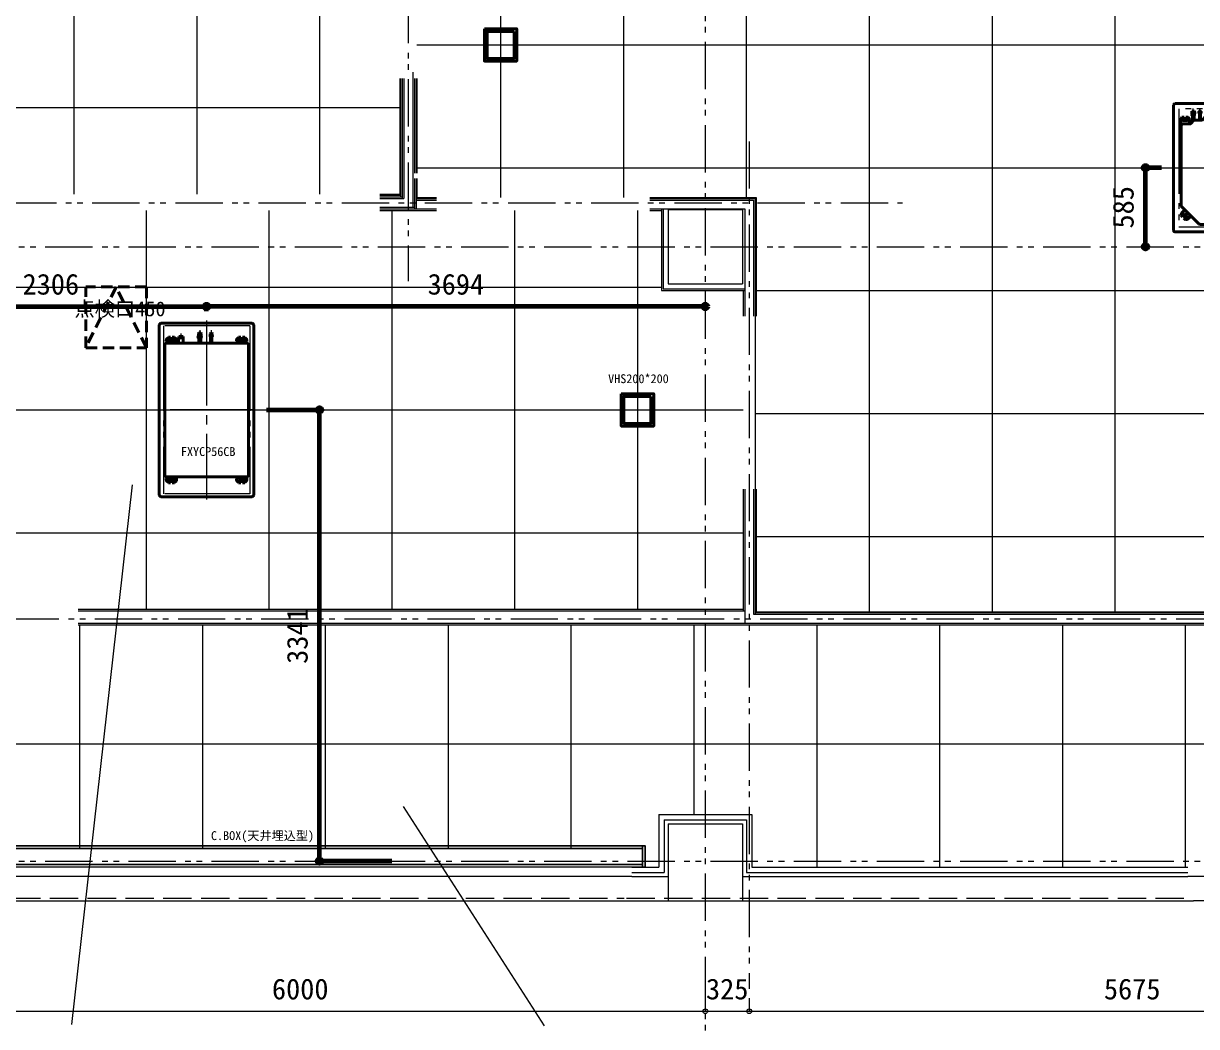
# Model space of a CAD drawing. Units: millimetres at full size. Extents: x -22551 to 92397, y -19340 to 14894.
# Drawn here: x 69571 to 78260, y -7506 to -77 of the extents above; entities that cross this region are included whole.
import ezdxf
from ezdxf.enums import TextEntityAlignment as Align

# ---------------------------------------------------------------- set-up
doc = ezdxf.new("R2010")
doc.units = ezdxf.units.MM
doc.header["$LTSCALE"] = 70
doc.header["$PDMODE"] = 32
doc.header["$PDSIZE"] = 35
for name, pattern in [('CHAIN1', [8, 5, -1, 1, -1]), ('CHAIN2', [12, 9, -1, 1, -1]), ('DASHED1', [1.8, 1.2, -0.6]), ('DASHED2', [3, 2, -1]), ('DASHED3', [4, 3, -1]), ('DOUBLE_CHAIN1', [8.8, 5, -1, 0.6, -0.6, 0.6, -1]), ('DOUBLE_CHAIN2', [12.8, 9, -1, 0.6, -0.6, 0.6, -1])]:
    doc.linetypes.add(name, pattern=pattern)
for name, color, linetype, lineweight in [('1-0_1-SP_配管(M00_A-00 １階平面図_190409_150.jww)', 7, 'Continuous', 15), ('2-0_通芯', 7, 'Continuous', 15), ('2-1_躯体', 7, 'Continuous', 15), ('2-2_間仕切り芯', 7, 'DOUBLE_CHAIN1', 15), ('2-3_間仕切り', 7, 'Continuous', 15), ('2-6_3-7', 7, 'Continuous', 15), ('4-2_5-3', 7, 'Continuous', 15), ('4-4_ジプトーン・ケイカル', 7, 'Continuous', 15), ('4-B_金物', 7, 'Continuous', 15), ('5-0_無題1', 1, 'Continuous', 60), ('9-0_無題1', 5, 'Continuous', 40), ('9-1_無題2', 5, 'DASHED1', 40)]:
    doc.layers.add(name, color=color, linetype=linetype, lineweight=lineweight)
doc.styles.add('ＭＳ ゴシック', font='')
doc.styles.get('ＭＳ ゴシック').set_extended_font_data('MS Gothic')

# ---------------------------------------------------------------- blocks, each defined once
blk = doc.blocks.new('グループ部品-79')
at = {"layer": '9-0_無題1'}
for p, q in [((70577.14, -2311.48), (70577.14, -3566.48)), ((71277.14, -2311.48), (71277.14, -3566.48)), ((70629.14, -2418.56), (70629.14, -2426.48)), ((70644.14, -2401.48), (70630.6, -2415.02)), ((70639.14, -2431.48), (70634.14, -2431.48)), ((70644.14, -2399.18), (70644.14, -2401.48)), ((70661.14, -2399.18), (70644.14, -2399.18)), ((70661.14, -2401.48), (70644.14, -2401.48)), ((70658.14, -2415.48), (70650.14, -2415.48)), ((70684.14, -2427.48), (70650.14, -2427.48)), ((70661.14, -2399.18), (70661.14, -2412.48)), ((70690.14, -2399.18), (70673.14, -2399.18)), ((70673.14, -2399.18), (70673.14, -2412.48)), ((70690.14, -2401.48), (70673.14, -2401.48)), ((70684.14, -2415.48), (70676.14, -2415.48)), ((70690.14, -2399.18), (70690.14, -2401.48)), ((70690.14, -2401.48), (70703.68, -2415.02)), ((70700.14, -2431.48), (70695.14, -2431.48)), ((70705.14, -2418.56), (70705.14, -2426.48)), ((70865.79, -2391.48), (70863.29, -2393.98)), ((70863.29, -2393.98), (70863.29, -2399.98)), ((70863.29, -2399.98), (70865.79, -2402.48)), ((70888.49, -2391.48), (70865.79, -2391.48)), ((70888.49, -2402.48), (70865.79, -2402.48)), ((70866.04, -2402.48), (70866.04, -2405.48)), ((70888.24, -2405.48), (70866.04, -2405.48)), ((70887.64, -2375.98), (70866.64, -2375.98)), ((70866.64, -2375.98), (70866.64, -2388.48)), ((70887.64, -2388.48), (70866.64, -2388.48)), ((70870.39, -2368.98), (70867.64, -2371.73)), ((70886.64, -2371.73), (70867.64, -2371.73)), ((70867.64, -2371.73), (70867.64, -2375.98)), ((70867.64, -2388.48), (70867.64, -2391.48)), ((70869.14, -2443.98), (70869.14, -2405.48)), ((70870.21, -2393.98), (70870.21, -2399.98)), ((70883.89, -2368.98), (70870.39, -2368.98)), ((70883.89, -2368.98), (70886.64, -2371.73)), ((70884.07, -2393.98), (70884.07, -2399.98)), ((70885.14, -2443.98), (70885.14, -2405.48)), ((70886.64, -2371.73), (70886.64, -2375.98)), ((70886.64, -2388.48), (70886.64, -2391.48)), ((70887.64, -2375.98), (70887.64, -2388.48)), ((70888.24, -2402.48), (70888.24, -2405.48)), ((70888.49, -2391.48), (70890.99, -2393.98)), ((70890.99, -2399.98), (70888.49, -2402.48)), ((70890.99, -2393.98), (70890.99, -2399.98)), ((70954.34, -2384.98), (70952.34, -2386.98)), ((70954.19, -2392.98), (70954.19, -2394.98)), ((70969.94, -2384.98), (70954.34, -2384.98)), ((70969.94, -2392.98), (70954.34, -2392.98)), ((70954.39, -2374.48), (70954.39, -2382.98)), ((70969.89, -2374.48), (70954.39, -2374.48)), ((70969.89, -2382.98), (70954.39, -2382.98)), ((70958.14, -2368.98), (70955.39, -2371.73)), ((70955.39, -2371.73), (70955.39, -2374.48)), ((70968.89, -2371.73), (70955.39, -2371.73)), ((70955.39, -2382.98), (70955.39, -2384.98)), ((70957.23, -2386.98), (70957.23, -2390.98)), ((70957.32, -2443.98), (70957.32, -2394.98)), ((70966.14, -2368.98), (70958.14, -2368.98)), ((70966.14, -2368.98), (70968.89, -2371.73)), ((70966.97, -2443.98), (70966.97, -2394.98)), ((70967.05, -2386.98), (70967.05, -2390.98)), ((70968.89, -2371.73), (70968.89, -2374.48)), ((70968.89, -2382.98), (70968.89, -2384.98)), ((70969.89, -2374.48), (70969.89, -2382.98)), ((70969.94, -2384.98), (70971.94, -2386.98)), ((70971.94, -2390.98), (70969.94, -2392.98)), ((70971.94, -2386.98), (70971.94, -2390.98)), ((71149.14, -2418.56), (71149.14, -2426.48)), ((71164.14, -2401.48), (71150.61, -2415.02)), ((71154.14, -2431.48), (71159.14, -2431.48)), ((71164.14, -2399.18), (71181.14, -2399.18)), ((71164.14, -2399.18), (71164.14, -2401.48)), ((71164.14, -2401.48), (71181.14, -2401.48)), ((71170.14, -2415.48), (71178.14, -2415.48)), ((71170.14, -2427.48), (71204.14, -2427.48)), ((71181.14, -2399.18), (71181.14, -2412.48)), ((71193.14, -2399.18), (71193.14, -2412.48)), ((71193.14, -2399.18), (71210.14, -2399.18)), ((71193.14, -2401.48), (71210.14, -2401.48)), ((71196.14, -2415.48), (71204.14, -2415.48)), ((71210.14, -2399.18), (71210.14, -2401.48)), ((71210.14, -2401.48), (71223.68, -2415.02)), ((71215.14, -2431.48), (71220.14, -2431.48)), ((71225.14, -2418.56), (71225.14, -2426.48)), ((70617.14, -2443.98), (70617.14, -3433.98)), ((70617.14, -2443.98), (71237.14, -2443.98)), ((70644.14, -2436.48), (70644.14, -2443.98)), ((70690.14, -2441.68), (70644.14, -2441.68)), ((70690.14, -2436.48), (70690.14, -2443.98)), ((71164.14, -2436.48), (71164.14, -2443.98)), ((71164.14, -2441.68), (71210.14, -2441.68)), ((71210.14, -2436.48), (71210.14, -2443.98)), ((71237.14, -2443.98), (71237.14, -3433.98)), ((70617.14, -3433.98), (71237.14, -3433.98)), ((70629.14, -3459.41), (70629.14, -3451.48)), ((70644.14, -3476.48), (70630.6, -3462.95)), ((70639.14, -3446.48), (70634.14, -3446.48)), ((70644.14, -3441.48), (70644.14, -3433.98)), ((70690.14, -3436.28), (70644.14, -3436.28)), ((70684.14, -3450.48), (70650.14, -3450.48)), ((70658.14, -3462.48), (70650.14, -3462.48)), ((70661.14, -3478.78), (70661.14, -3465.48)), ((70673.14, -3478.78), (70673.14, -3465.48)), ((70684.14, -3462.48), (70676.14, -3462.48)), ((70690.14, -3441.48), (70690.14, -3433.98)), ((70690.14, -3476.48), (70703.68, -3462.95)), ((70700.14, -3446.48), (70695.14, -3446.48)), ((70705.14, -3459.41), (70705.14, -3451.48)), ((71149.14, -3459.41), (71149.14, -3451.48)), ((71164.14, -3476.48), (71150.61, -3462.95)), ((71154.14, -3446.48), (71159.14, -3446.48)), ((71164.14, -3441.48), (71164.14, -3433.98)), ((71164.14, -3436.28), (71210.14, -3436.28)), ((71170.14, -3450.48), (71204.14, -3450.48)), ((71170.14, -3462.48), (71178.14, -3462.48)), ((71181.14, -3478.78), (71181.14, -3465.48)), ((71193.14, -3478.78), (71193.14, -3465.48)), ((71196.14, -3462.48), (71204.14, -3462.48)), ((71210.14, -3441.48), (71210.14, -3433.98)), ((71210.14, -3476.48), (71223.68, -3462.95)), ((71215.14, -3446.48), (71220.14, -3446.48)), ((71225.14, -3459.41), (71225.14, -3451.48)), ((70644.14, -3478.78), (70644.14, -3476.48)), ((70661.14, -3476.48), (70644.14, -3476.48)), ((70661.14, -3478.78), (70644.14, -3478.78)), ((70690.14, -3476.48), (70673.14, -3476.48)), ((70690.14, -3478.78), (70673.14, -3478.78)), ((70690.14, -3478.78), (70690.14, -3476.48)), ((71164.14, -3476.48), (71181.14, -3476.48)), ((71164.14, -3478.78), (71164.14, -3476.48)), ((71164.14, -3478.78), (71181.14, -3478.78)), ((71193.14, -3476.48), (71210.14, -3476.48)), ((71193.14, -3478.78), (71210.14, -3478.78)), ((71210.14, -3478.78), (71210.14, -3476.48)), ((71262.14, -3581.48), (70592.14, -3581.48))]:
    blk.add_line(p, q, dxfattribs=at)
at = {"layer": '9-0_無題1', "color": 7, "linetype": 'DOUBLE_CHAIN2', "lineweight": 15}
for p, q in [((71247.14, -2316.48), (70607.14, -2316.48)), ((70607.14, -2316.48), (70607.14, -3561.48)), ((71247.14, -2316.48), (71247.14, -3561.48)), ((71247.14, -3561.48), (70607.14, -3561.48))]:
    blk.add_line(p, q, dxfattribs=at)
at = {"layer": '9-0_無題1', "color": 7, "linetype": 'CHAIN2', "lineweight": 15}
for p, q in [((70927.14, -2276.48), (70927.14, -3601.48)), ((71287.14, -2938.98), (70567.14, -2938.98))]:
    blk.add_line(p, q, dxfattribs=at)
at = {"layer": '9-0_無題1', "color": 3, "lineweight": 20}
for p, q in [((70629.14, -2418.56), (70629.14, -2426.48)), ((70634.14, -2431.48), (70639.14, -2431.48)), ((70650.14, -2415.48), (70658.14, -2415.48)), ((70684.14, -2427.48), (70650.14, -2427.48)), ((70676.14, -2415.48), (70684.14, -2415.48)), ((70695.14, -2431.48), (70700.14, -2431.48)), ((70705.14, -2426.48), (70705.14, -2418.56)), ((71149.14, -2418.56), (71149.14, -2426.48)), ((71154.14, -2431.48), (71159.14, -2431.48)), ((71170.14, -2415.48), (71178.14, -2415.48)), ((71204.14, -2427.48), (71170.14, -2427.48)), ((71196.14, -2415.48), (71204.14, -2415.48)), ((71215.14, -2431.48), (71220.14, -2431.48)), ((71225.14, -2426.48), (71225.14, -2418.56)), ((70629.14, -3451.48), (70629.14, -3459.41)), ((70639.14, -3446.48), (70634.14, -3446.48)), ((70650.14, -3450.48), (70684.14, -3450.48)), ((70658.14, -3462.48), (70650.9, -3462.48)), ((70684.14, -3462.48), (70676.14, -3462.48)), ((70700.14, -3446.48), (70695.14, -3446.48)), ((70705.14, -3459.41), (70705.14, -3451.48)), ((71149.14, -3451.48), (71149.14, -3459.41)), ((71159.14, -3446.48), (71154.14, -3446.48)), ((71170.14, -3450.48), (71204.14, -3450.48)), ((71178.14, -3462.48), (71170.14, -3462.48)), ((71204.14, -3462.48), (71196.14, -3462.48)), ((71220.14, -3446.48), (71215.14, -3446.48)), ((71225.14, -3459.41), (71225.14, -3451.48))]:
    blk.add_line(p, q, dxfattribs=at)
at = {"layer": '9-0_無題1', "color": 4, "linetype": 'CHAIN1', "lineweight": 9}
for p, q in [((70737.14, -2373.98), (70737.14, -2413.98)), ((70877.14, -2348.98), (70877.14, -2388.98)), ((70962.14, -2348.98), (70962.14, -2388.98))]:
    blk.add_line(p, q, dxfattribs=at)
at = {"layer": '9-0_無題1', "linetype": 'DASHED2'}
blk.add_line((70753.14, -2393.98), (70753.64, -2443.98), dxfattribs=at)
at = {"layer": '9-0_無題1'}
for points in [[(71262.14, -2296.48), (70712.14, -2296.48), (70592.14, -2296.48)], [(70952.34, -2386.98), (70952.34, -2390.98), (70954.34, -2392.98)], [(70970.09, -2392.98), (70970.09, -2394.98), (70954.19, -2394.98)]]:
    blk.add_lwpolyline(points, dxfattribs=at)
at = {"layer": '9-0_無題1', "color": 3, "lineweight": 20}
for points in [[(70661.14, -2412.48), (70661.14, -2399.18), (70644.14, -2399.18), (70644.14, -2401.48), (70630.6, -2415.02)], [(70703.68, -2415.02), (70690.14, -2401.48), (70690.14, -2399.18), (70673.14, -2399.18), (70673.14, -2412.48)], [(71181.14, -2412.48), (71181.14, -2399.18), (71164.14, -2399.18), (71164.14, -2401.48), (71150.61, -2415.02)], [(71223.68, -2415.02), (71210.14, -2401.48), (71210.14, -2399.18), (71193.14, -2399.18), (71193.14, -2412.48)], [(70644.14, -2436.48), (70644.14, -2443.98), (70617.14, -2443.98), (70617.14, -3433.98), (70644.14, -3433.98), (70644.14, -3441.48)], [(71164.14, -2436.48), (71164.14, -2443.98), (70690.14, -2443.98), (70690.14, -2436.48)], [(71210.14, -3441.48), (71210.14, -3433.98), (71237.14, -3433.98), (71237.14, -2443.98), (71210.14, -2443.98), (71210.14, -2436.48)], [(70630.6, -3462.95), (70644.14, -3476.48), (70644.14, -3478.78), (70661.14, -3478.78), (70661.14, -3465.48)], [(70673.14, -3465.48), (70673.14, -3478.78), (70690.14, -3478.78), (70690.14, -3476.48), (70703.68, -3462.95)], [(70690.14, -3441.48), (70690.14, -3433.98), (71164.14, -3433.98), (71164.14, -3441.48)], [(71150.61, -3462.95), (71164.14, -3476.48), (71164.14, -3478.78), (71181.14, -3478.78), (71181.14, -3465.48)], [(71193.14, -3465.48), (71193.14, -3478.78), (71210.14, -3478.78), (71210.14, -3476.48), (71223.68, -3462.95)]]:
    blk.add_lwpolyline(points, dxfattribs=at)
at = {"layer": '9-0_無題1', "linetype": 'DASHED2'}
blk.add_lwpolyline([(70753.14, -2393.98), (70721.14, -2393.98), (70720.64, -2443.98)], dxfattribs=at)
at = {"layer": '9-0_無題1', "color": 7, "lineweight": 15}
for centre in [(70667.14, -2421.48), (71187.14, -2421.48), (70667.14, -3456.48), (71187.14, -3456.48)]:
    blk.add_circle(centre, 10, dxfattribs=at)
at = {"layer": '9-0_無題1'}
for centre, radius, start, end in [((70592.14, -2311.48), 15, 90, 180), ((71262.14, -2311.48), 15, 359.99998, 90), ((70634.14, -2418.56), 5, 135, 180), ((70634.14, -2426.48), 5, 180, 270), ((70639.14, -2436.48), 5, 359.99998, 90), ((70650.14, -2421.48), 6, 90, 180), ((70650.14, -2421.48), 6, 180, 270), ((70658.14, -2412.48), 3, 270, 359.99998), ((70676.14, -2412.48), 3, 180, 270), ((70684.14, -2421.48), 6, 359.99998, 90), ((70684.14, -2421.48), 6, 270, 359.99998), ((70695.14, -2436.48), 5, 90, 180), ((70700.14, -2426.48), 5, 270, 359.99998), ((70700.14, -2418.56), 5, 359.99998, 44.99998), ((70867.71, -2393.98), 2.5, 359.99998, 90), ((70867.71, -2399.98), 2.5, 270, 359.99998), ((70872.71, -2393.98), 2.5, 90, 180), ((70872.71, -2399.98), 2.5, 180, 270), ((70881.57, -2393.98), 2.5, 359.99998, 90), ((70881.57, -2399.98), 2.5, 270, 359.99998), ((70886.57, -2393.98), 2.5, 90, 180), ((70886.57, -2399.98), 2.5, 180, 270), ((70955.23, -2386.98), 2, 359.99998, 90), ((70955.23, -2390.98), 2, 270, 359.99998), ((70959.23, -2386.98), 2, 90, 180), ((70959.23, -2390.98), 2, 180, 270), ((70965.05, -2386.98), 2, 359.99998, 90), ((70965.05, -2390.98), 2, 270, 359.99998), ((70969.05, -2386.98), 2, 90, 180), ((70969.05, -2390.98), 2, 180, 270), ((71154.14, -2418.56), 5, 135, 180), ((71154.14, -2426.48), 5, 180, 270), ((71159.14, -2436.48), 5, 359.99998, 90), ((71170.14, -2421.48), 6, 90, 180), ((71170.14, -2421.48), 6, 180, 270), ((71178.14, -2412.48), 3, 270, 359.99998), ((71196.14, -2412.48), 3, 180, 270), ((71204.14, -2421.48), 6, 359.99998, 90), ((71204.14, -2421.48), 6, 270, 359.99998), ((71215.14, -2436.48), 5, 90, 180), ((71220.14, -2426.48), 5, 270, 359.99998), ((71220.14, -2418.56), 5, 359.99998, 44.99998), ((70634.14, -3451.48), 5, 90, 180), ((70634.14, -3459.41), 5, 180, 225), ((70639.14, -3441.48), 5, 270, 359.99998), ((70650.14, -3456.48), 6, 90, 180), ((70650.14, -3456.48), 6, 180, 270), ((70658.14, -3465.48), 3, 359.99998, 90), ((70676.14, -3465.48), 3, 90, 180), ((70684.14, -3456.48), 6, 359.99998, 90), ((70684.14, -3456.48), 6, 270, 359.99998), ((70695.14, -3441.48), 5, 180, 270), ((70700.14, -3451.48), 5, 359.99998, 90), ((70700.14, -3459.41), 5, 314.99998, 359.99998), ((71154.14, -3451.48), 5, 90, 180), ((71154.14, -3459.41), 5, 180, 225), ((71159.14, -3441.48), 5, 270, 359.99998), ((71170.14, -3456.48), 6, 90, 180), ((71170.14, -3456.48), 6, 180, 270), ((71178.14, -3465.48), 3, 359.99998, 90), ((71196.14, -3465.48), 3, 90, 180), ((71204.14, -3456.48), 6, 359.99998, 90), ((71204.14, -3456.48), 6, 270, 359.99998), ((71215.14, -3441.48), 5, 180, 270), ((71220.14, -3451.48), 5, 359.99998, 90), ((71220.14, -3459.41), 5, 314.99998, 359.99998), ((70592.14, -3566.48), 15, 180, 270), ((71262.14, -3566.48), 15, 270, 359.99998)]:
    blk.add_arc(centre, radius, start, end, dxfattribs=at)
at = {"layer": '9-0_無題1', "color": 3, "lineweight": 20}
for centre, radius, start, end in [((70634.14, -2418.56), 5, 135.02811, 179.99011), ((70634.14, -2426.48), 5, 179.99995, 270.00003), ((70639.14, -2436.48), 5, 359.99995, 90.00003), ((70650.14, -2421.48), 6, 90, 269.99998), ((70658.14, -2412.48), 3, 269.99995, 0.00003), ((70676.14, -2412.48), 3, 179.99995, 270.00003), ((70684.14, -2421.48), 6, 269.99998, 90), ((70695.14, -2436.48), 5, 89.99995, 180.00003), ((70700.14, -2426.48), 5, 269.99995, 0.00003), ((70700.14, -2418.56), 5, 359.99924, 45.01018), ((71154.14, -2418.56), 5, 134.98981, 180.00075), ((71154.14, -2426.48), 5, 179.99995, 270.00003), ((71159.14, -2436.48), 5, 359.99995, 90.00003), ((71170.14, -2421.48), 6, 90, 270), ((71178.14, -2412.48), 3, 269.99995, 0.00003), ((71196.14, -2412.48), 3, 179.99995, 270.00003), ((71204.14, -2421.48), 6, 270, 90), ((71215.14, -2436.48), 5, 89.99995, 180.00003), ((71220.14, -2426.48), 5, 269.99995, 0.00003), ((71220.14, -2418.56), 5, 0.00987, 44.97188), ((70634.14, -3451.48), 5, 89.99995, 180.00003), ((70634.14, -3459.41), 5, 180.00003, 224.99995), ((70639.14, -3441.48), 5, 269.99995, 0.00003), ((70650.16, -3456.51), 6.02, 90.21666, 277.05489), ((70658.14, -3465.48), 3, 359.99995, 90.00003), ((70676.14, -3465.48), 3, 89.99995, 180.00003), ((70684.14, -3456.48), 6, 269.99998, 90), ((70695.14, -3441.48), 5, 179.99995, 270.00003), ((70700.14, -3451.48), 5, 359.99995, 90.00003), ((70700.14, -3459.41), 5, 314.98981, 0.00075), ((71154.14, -3451.48), 5, 89.99995, 180.00003), ((71154.14, -3459.41), 5, 179.99924, 225.01018), ((71159.14, -3441.48), 5, 269.99995, 0.00003), ((71170.14, -3456.48), 6, 90, 270), ((71178.14, -3465.48), 3, 359.99995, 90.00003), ((71196.14, -3465.48), 3, 89.99995, 180.00003), ((71204.14, -3456.48), 6, 270, 90), ((71215.14, -3441.48), 5, 179.99995, 270.00003), ((71220.14, -3451.48), 5, 359.99995, 90.00003), ((71220.14, -3459.41), 5, 315.02811, 359.99011)]:
    blk.add_arc(centre, radius, start, end, dxfattribs=at)
blk = doc.blocks.new('グループ部品-80')
at = {"layer": '9-0_無題1'}
for p, q in [((78090.27, -680.23), (78090.27, -1610.23)), ((78100.27, -670.23), (78881.27, -670.23)), ((78929.27, -670.23), (79030.27, -670.23)), ((79040.27, -680.23), (79040.27, -1610.23)), ((78152.27, -770.63), (78168.77, -770.63)), ((78152.27, -770.63), (78152.27, -772.23)), ((78168.77, -770.63), (78168.77, -781.23)), ((78181.77, -770.63), (78198.27, -770.63)), ((78181.77, -770.63), (78181.77, -781.23)), ((78198.27, -770.63), (78198.27, -772.23)), ((78224.16, -730), (78224.16, -745.87)), ((78224.95, -745.87), (78224.16, -745.87)), ((78224.95, -745.87), (78246.38, -745.87)), ((78225.74, -725.23), (78244.8, -725.23)), ((78227.33, -749.84), (78225.74, -750.63)), ((78225.74, -750.63), (78225.74, -757.78)), ((78227.33, -758.57), (78225.74, -757.78)), ((78226.54, -747.46), (78226.54, -745.87)), ((78226.54, -747.46), (78244, -747.46)), ((78227.33, -749.84), (78227.33, -747.46)), ((78227.33, -749.84), (78243.21, -749.84)), ((78227.33, -758.57), (78227.33, -760.95)), ((78227.33, -758.57), (78243.21, -758.57)), ((78227.33, -760.95), (78243.21, -760.95)), ((78228.92, -760.95), (78228.92, -806.59)), ((78235.27, -745.87), (78235.27, -731.58)), ((78235.27, -758.57), (78235.27, -749.84)), ((78241.62, -760.95), (78241.62, -793.85)), ((78243.21, -749.84), (78243.21, -747.46)), ((78243.21, -749.84), (78244.8, -750.63)), ((78243.21, -758.57), (78244.8, -757.78)), ((78243.21, -758.57), (78243.21, -760.95)), ((78244, -747.46), (78244, -745.87)), ((78244.8, -757.78), (78244.8, -750.63)), ((78246.38, -730), (78246.38, -745.87)), ((78277.09, -737.32), (78277.09, -729.5)), ((78277.8, -738.03), (78277.09, -737.32)), ((78292.74, -738.03), (78277.8, -738.03)), ((78279.23, -738.75), (78279.23, -738.03)), ((78279.23, -738.75), (78291.31, -738.75)), ((78280.29, -739.46), (78279.58, -740.17)), ((78279.58, -745.15), (78279.58, -740.17)), ((78280.28, -745.84), (78279.58, -745.15)), ((78290.75, -725.23), (78279.79, -725.23)), ((78280.28, -745.84), (78290.27, -745.84)), ((78280.29, -739.46), (78290.25, -739.46)), ((78280.65, -739.46), (78280.65, -738.75)), ((78282.07, -745.84), (78282.07, -792.49)), ((78285.27, -736.52), (78285.27, -730.12)), ((78285.27, -740.35), (78285.27, -744.96)), ((78288.47, -745.84), (78288.47, -792.49)), ((78289.89, -739.46), (78289.89, -738.75)), ((78290.25, -739.46), (78290.96, -740.17)), ((78290.27, -745.84), (78290.96, -745.15)), ((78290.96, -745.15), (78290.96, -740.17)), ((78291.31, -738.75), (78291.31, -738.03)), ((78292.74, -738.03), (78293.45, -737.32)), ((78293.45, -729.5), (78293.45, -737.32)), ((78360.33, -729.37), (78304.05, -789.81)), ((78844.47, -725.23), (78369.85, -725.23)), ((78853.66, -729.04), (78981.46, -856.84)), ((78884.76, -760.15), (78886.89, -758.02)), ((78915.85, -786.99), (78886.89, -758.02)), ((78902.22, -773.36), (78906.46, -769.12)), ((78914.21, -789.59), (78920.27, -779.98)), ((78930.67, -769.58), (78920.27, -779.98)), ((78950.67, -777.15), (78952.8, -779.27)), ((78952.87, -760.11), (78951.73, -761.24)), ((78973.73, -780.97), (78966.23, -788.47)), ((78973.73, -780.97), (78985.39, -792.64)), ((78143.27, -793.02), (78143.27, -807.73)), ((78146.27, -817.13), (78143.27, -807.73)), ((78145.27, -1424.17), (78145.27, -833.99)), ((78146.27, -817.13), (78146.27, -828.99)), ((78211.83, -820.99), (78158.27, -820.99)), ((78162.77, -784.23), (78165.77, -784.23)), ((78162.77, -796.23), (78187.77, -796.23)), ((78184.77, -784.23), (78187.77, -784.23)), ((78204.26, -820.99), (78207.27, -807.73)), ((78207.27, -793.02), (78207.27, -807.73)), ((78238.62, -796.16), (78218.05, -818.28)), ((78297.86, -792.49), (78247.04, -792.49)), ((78942.19, -785.64), (78959.87, -803.32)), ((78955.91, -831.29), (78965.52, -825.24)), ((78975.93, -814.83), (78965.52, -825.24)), ((78966.23, -792.71), (78968.35, -794.83)), ((78985.39, -792.64), (78984.26, -793.77)), ((78985.27, -866.04), (78985.27, -1424.79)), ((78277.14, -1561.43), (78149.08, -1433.36)), ((78154.61, -1475.64), (78165.02, -1465.23)), ((78174.79, -1459.07), (78165.02, -1465.23)), ((78854.02, -1561.43), (78981.46, -1433.99)), ((78955.43, -1460.02), (78965.52, -1465.23)), ((78975.93, -1475.64), (78965.52, -1465.23)), ((78145.15, -1497.83), (78146.28, -1496.7)), ((78156.81, -1509.5), (78145.15, -1497.83)), ((78156.81, -1509.5), (78164.31, -1502)), ((78164.31, -1497.76), (78162.19, -1495.64)), ((78166.01, -1518.69), (78173.5, -1511.19)), ((78177.67, -1530.36), (78166.01, -1518.69)), ((78188.35, -1504.83), (78170.67, -1487.15)), ((78177.67, -1530.36), (78178.81, -1529.23)), ((78179.87, -1513.32), (78177.74, -1511.19)), ((78199.87, -1520.89), (78210.27, -1510.49)), ((78215.7, -1499.98), (78210.27, -1510.49)), ((78914.35, -1501.1), (78920.27, -1510.49)), ((78930.67, -1520.89), (78920.27, -1510.49)), ((78959.87, -1487.15), (78942.19, -1504.83)), ((78952.8, -1511.19), (78950.67, -1513.32)), ((78952.87, -1530.36), (78951.73, -1529.23)), ((78964.53, -1518.69), (78952.87, -1530.36)), ((78964.53, -1518.69), (78957.04, -1511.19)), ((78968.35, -1495.64), (78966.23, -1497.76)), ((78973.73, -1509.5), (78966.23, -1502)), ((78985.39, -1497.83), (78973.73, -1509.5)), ((78985.39, -1497.83), (78984.26, -1496.7)), ((78100.27, -1620.23), (79030.27, -1620.23)), ((78286.34, -1565.23), (78844.83, -1565.23))]:
    blk.add_line(p, q, dxfattribs=at)
at = {"layer": '9-0_無題1', "color": 7, "linetype": 'CHAIN2', "lineweight": 15}
for p, q in [((78565.27, -680.23), (78565.27, -1610.23)), ((78100.27, -1145.23), (79030.27, -1145.23))]:
    blk.add_line(p, q, dxfattribs=at)
at = {"layer": '9-0_無題1', "color": 7, "linetype": 'DOUBLE_CHAIN2', "lineweight": 15}
for p, q in [((78128.27, -708.23), (78128.27, -1582.23)), ((78128.27, -1582.23), (79003.27, -1582.23))]:
    blk.add_line(p, q, dxfattribs=at)
at = {"layer": '9-0_無題1', "color": 4, "linetype": 'CHAIN1', "lineweight": 9}
for p, q in [((78235.27, -745.23), (78235.27, -705.23)), ((78285.27, -745.23), (78285.27, -705.23)), ((78905.27, -745.23), (78905.27, -705.23))]:
    blk.add_line(p, q, dxfattribs=at)
at = {"layer": '9-0_無題1', "color": 3, "lineweight": 20}
for p, q in [((78360.33, -729.37), (78304.05, -789.81)), ((78844.47, -725.23), (78369.85, -725.23)), ((78950.67, -777.15), (78952.8, -779.27)), ((78145.27, -833.99), (78145.27, -1424.17)), ((78162.77, -784.23), (78165.77, -784.23)), ((78187.77, -796.23), (78162.77, -796.23)), ((78184.77, -784.23), (78187.77, -784.23)), ((78238.62, -796.16), (78218.05, -818.28)), ((78297.86, -792.49), (78247.04, -792.49)), ((78959.87, -803.32), (78942.19, -785.64)), ((78966.23, -792.71), (78968.35, -794.83)), ((78985.27, -1424.79), (78985.27, -866.04)), ((78164.31, -1497.76), (78162.19, -1495.64)), ((78170.67, -1487.15), (78188.35, -1504.83)), ((78179.87, -1513.32), (78177.74, -1511.19)), ((78942.19, -1504.83), (78959.87, -1487.15)), ((78952.8, -1511.19), (78950.67, -1513.32)), ((78968.35, -1495.64), (78966.23, -1497.76)), ((78286.34, -1565.23), (78844.83, -1565.23))]:
    blk.add_line(p, q, dxfattribs=at)
at = {"layer": '9-0_無題1', "linetype": 'DASHED2'}
for p, q in [((78889.27, -725.23), (78889.27, -757.16)), ((78889.27, -725.23), (78921.27, -725.23)), ((78921.27, -725.23), (78921.27, -778.98))]:
    blk.add_line(p, q, dxfattribs=at)
at = {"layer": '9-0_無題1', "color": 7, "linetype": 'DOUBLE_CHAIN2', "lineweight": 15}
blk.add_lwpolyline([(79003.27, -1582.23), (79003.27, -708.23), (78128.27, -708.23)], dxfattribs=at)
at = {"layer": '9-0_無題1', "color": 3, "lineweight": 20}
for points in [[(78168.77, -781.23), (78168.77, -770.63), (78152.27, -770.63), (78152.27, -772.23)], [(78198.27, -772.23), (78198.27, -770.63), (78181.77, -770.63), (78181.77, -781.23)], [(78930.67, -769.58), (78920.27, -779.98), (78914.21, -789.59), (78853.66, -729.04)], [(78957.04, -779.27), (78964.53, -771.78), (78952.87, -760.11), (78951.73, -761.24)], [(78984.26, -793.77), (78985.39, -792.64), (78973.73, -780.97), (78966.23, -788.47)], [(78143.27, -793.02), (78143.27, -807.73), (78146.27, -817.13), (78146.27, -828.99)], [(78211.83, -820.99), (78204.26, -820.99), (78207.27, -807.73), (78207.27, -793.02)], [(78981.46, -856.84), (78955.91, -831.29), (78965.52, -825.24), (78975.93, -814.83)], [(78149.08, -1433.36), (78174.79, -1459.07), (78165.02, -1465.23), (78154.61, -1475.64)], [(78975.93, -1475.64), (78965.52, -1465.23), (78955.43, -1460.02), (78981.46, -1433.99)], [(78146.28, -1496.7), (78145.15, -1497.83), (78156.81, -1509.5), (78164.31, -1502)], [(78173.5, -1511.19), (78166.01, -1518.69), (78177.67, -1530.36), (78178.81, -1529.23)], [(78199.87, -1520.89), (78210.27, -1510.49), (78215.7, -1499.98), (78277.14, -1561.43)], [(78854.02, -1561.43), (78914.35, -1501.1), (78920.27, -1510.49), (78930.67, -1520.89)], [(78951.73, -1529.23), (78952.87, -1530.36), (78964.53, -1518.69), (78957.04, -1511.19)], [(78966.23, -1502), (78973.73, -1509.5), (78985.39, -1497.83), (78984.26, -1496.7)]]:
    blk.add_lwpolyline(points, dxfattribs=at)
at = {"layer": '9-0_無題1'}
for points in [[(78904.34, -775.48), (78908.58, -771.24), (78906.46, -769.12)], [(78952.87, -760.11), (78964.53, -771.78), (78957.04, -779.27)]]:
    blk.add_lwpolyline(points, dxfattribs=at)
at = {"layer": '9-0_無題1', "color": 7, "lineweight": 15}
for centre in [(78175.27, -790.23), (78955.27, -790.23), (78175.27, -1500.23), (78955.27, -1500.23)]:
    blk.add_circle(centre, 10, dxfattribs=at)
at = {"layer": '9-0_無題1'}
for centre, radius, start, end in [((78100.27, -680.23), 10, 90, 179.99998), ((79030.27, -680.23), 10, 0, 90), ((78171.77, -793.02), 28.5, 133.17354, 179.99998), ((78165.77, -781.23), 3, 270, 0), ((78184.77, -781.23), 3, 179.99998, 270), ((78178.77, -793.02), 28.5, 0, 46.82645), ((78219.59, -725.83), 6.18, 317.62227, 5.50781), ((78250.95, -725.83), 6.18, 174.49217, 222.37772), ((78281.36, -735.19), 6.4, 52.33011, 131.8103), ((78281.36, -732.35), 5.69, 221.40961, 313.43253), ((78272.83, -723.81), 7.11, 306.86989, 348.46303), ((78282.43, -744.43), 4.98, 55.15009, 124.8499), ((78282.43, -740.88), 4.98, 235.15009, 304.8499), ((78289.18, -735.19), 6.4, 48.18968, 127.66988), ((78289.18, -732.35), 5.69, 226.56746, 318.59038), ((78288.11, -744.43), 4.98, 55.15009, 124.8499), ((78288.11, -740.88), 4.98, 235.15009, 304.8499), ((78297.71, -723.81), 7.11, 191.53696, 233.1301), ((78369.85, -738.23), 13, 90, 137.04042), ((78844.47, -738.23), 13, 45, 90), ((78887.88, -757.03), 1.4, 224.99998, 355.07291), ((78950.83, -789.73), 28.5, 88.17354, 134.99998), ((78946.43, -781.4), 6, 45, 224.99998), ((78954.92, -777.15), 3, 224.99998, 315), ((78158.27, -833.99), 13, 90, 179.99998), ((78162.77, -790.23), 6, 90, 270), ((78187.77, -790.23), 6, 270, 90), ((78211.83, -812.49), 8.5, 270, 317.08299), ((78247.04, -803.99), 11.5, 90, 137.08299), ((78297.86, -783.99), 8.5, 270, 316.76199), ((78964.11, -799.07), 6, 224.99998, 45), ((78968.35, -790.59), 3, 134.99998, 224.99998), ((78955.78, -794.68), 28.5, 315, 1.82645), ((78972.27, -866.04), 13, 0, 45), ((78158.27, -1424.17), 13, 179.99998, 224.99998), ((78174.76, -1495.79), 28.5, 134.99998, 181.82645), ((78955.78, -1495.79), 28.5, 358.17354, 45), ((78972.27, -1424.79), 13, 315, 0), ((78166.43, -1491.4), 6, 45, 224.99998), ((78162.19, -1499.88), 3, 315, 45), ((78175.62, -1513.32), 3, 45, 134.99998), ((78179.71, -1500.74), 28.5, 268.17354, 315), ((78184.11, -1509.07), 6, 224.99998, 45), ((78286.34, -1552.23), 13, 224.99998, 270), ((78844.83, -1552.23), 13, 270, 315), ((78950.83, -1500.74), 28.5, 224.99998, 271.82645), ((78946.43, -1509.07), 6, 134.99998, 315), ((78954.92, -1513.32), 3, 45, 134.99998), ((78964.11, -1491.4), 6, 315, 134.99998), ((78968.35, -1499.88), 3, 134.99998, 224.99998), ((78100.27, -1610.23), 10, 179.99998, 270), ((79030.27, -1610.23), 10, 270, 0)]:
    blk.add_arc(centre, radius, start, end, dxfattribs=at)
at = {"layer": '9-0_無題1', "color": 3, "lineweight": 20}
for centre, radius, start, end in [((78171.77, -793.02), 28.5, 133.17358, 179.99994), ((78165.77, -781.23), 3, 269.99995, 0.00003), ((78184.77, -781.23), 3, 179.99995, 270.00003), ((78178.77, -793.02), 28.5, 0.00003, 46.8264), ((78369.85, -738.23), 13, 90.00003, 137.04037), ((78844.47, -738.23), 13, 45.00003, 89.99995), ((78950.83, -789.73), 28.5, 88.17358, 134.99995), ((78946.43, -781.4), 6, 45.00987, 225.00003), ((78954.92, -777.15), 3, 224.99995, 315.00003), ((78158.27, -833.99), 13, 157.38007, 180.00005), ((78162.77, -790.23), 6, 90, 270), ((78187.77, -790.23), 6, 270, 89.99998), ((78211.83, -812.49), 8.5, 270.00002, 317.08298), ((78247.04, -803.99), 11.5, 90, 137.08298), ((78297.86, -783.99), 8.5, 270.00002, 316.76198), ((78964.11, -799.07), 6, 225.00011, 44.99998), ((78968.35, -790.59), 3, 134.99997, 225.00005), ((78955.78, -794.68), 28.5, 315.00003, 1.8264), ((78972.27, -866.04), 13, 0.00003, 44.99995), ((78158.27, -1424.17), 13, 180.00003, 224.99995), ((78174.76, -1495.79), 28.5, 135.00003, 181.8264), ((78955.78, -1495.79), 28.5, 358.17358, 44.99995), ((78972.27, -1424.79), 13, 315.00003, 359.99995), ((78166.43, -1491.4), 6, 45, 225), ((78162.19, -1499.88), 3, 314.99995, 45.00003), ((78175.62, -1513.32), 3, 45.00005, 134.99994), ((78179.71, -1500.74), 28.5, 268.17358, 314.99995), ((78184.11, -1509.07), 6, 225, 44.99998), ((78286.34, -1552.23), 13, 225.00003, 269.99995), ((78844.83, -1552.23), 13, 270.00003, 314.99995), ((78950.83, -1500.74), 28.5, 225.00003, 271.8264), ((78946.43, -1509.07), 6, 135, 315), ((78954.92, -1513.32), 3, 45.00005, 134.99994), ((78964.11, -1491.4), 6, 314.99998, 135), ((78968.35, -1499.88), 3, 135.00005, 224.99994)]:
    blk.add_arc(centre, radius, start, end, dxfattribs=at)
blk = doc.blocks.new('グループ部品-120')
at = {"layer": '9-1_無題2'}
for p, q in [((70032.13, -2477.99), (70032.13, -2027.99)), ((70482.13, -2027.99), (70032.13, -2027.99)), ((70482.13, -2027.99), (70482.13, -2477.99)), ((70032.13, -2477.99), (70482.13, -2477.99))]:
    blk.add_line(p, q, dxfattribs=at)
blk = doc.blocks.new('グループ部品-121')
at = {"layer": '9-1_無題2'}
for p, q in [((70257.13, -2027.99), (70032.13, -2477.99)), ((70482.13, -2477.99), (70257.13, -2027.99))]:
    blk.add_line(p, q, dxfattribs=at)
blk.add_blockref('グループ部品-120', (0, 0), dxfattribs=at)

msp = doc.modelspace()

# ---------------------------------------------------------------- linework, layer by layer
at = {"layer": '1-0_1-SP_配管(M00_A-00 １階平面図_190409_150.jww)'}
for p, q in [((74621.52, -7281.46), (74621.52, -7392.82)), ((74946.52, -7295.23), (74946.52, -7392.82)), ((68621.52, -7392.82), (74621.52, -7392.82)), ((74621.52, -7392.82), (74946.52, -7392.82)), ((74946.52, -7392.82), (80621.52, -7392.82))]:
    msp.add_line(p, q, dxfattribs=at)
for p in [(74621.52, -7392.82), (74946.52, -7392.82)]:
    msp.add_point(p, dxfattribs=at)
at = {"layer": '2-0_通芯', "linetype": 'DOUBLE_CHAIN1'}
for p, q in [((74621.52, 10874.77), (74621.52, -13139.38)), ((45708.82, -1730.23), (92121.52, -1730.23)), ((45708.82, -6280.23), (92121.52, -6280.23))]:
    msp.add_line(p, q, dxfattribs=at)
at = {"layer": '2-1_躯体'}
for p, q in [((74346.52, -1455.23), (74346.52, -2005.23)), ((74346.52, -1455.23), (74896.52, -1455.23)), ((74896.52, -1455.23), (74896.52, -2005.23)), ((74346.52, -2005.23), (74896.52, -2005.23)), ((74346.52, -6005.23), (74896.52, -6005.23)), ((74346.52, -6005.23), (74346.52, -6575.23)), ((74896.52, -6005.23), (74896.52, -6575.23)), ((74076.52, -6395.23), (74346.52, -6395.23)), ((74896.52, -6395.23), (78196.52, -6395.23)), ((74036.52, -6575.23), (78236.52, -6575.23))]:
    msp.add_line(p, q, dxfattribs=at)
at = {"layer": '2-1_躯体', "linetype": 'DASHED3'}
msp.add_line((74036.52, -6555.23), (78236.52, -6555.23), dxfattribs=at)
at = {"layer": '2-2_間仕切り芯'}
for p, q in [((72421.52, 7518.34), (72421.52, -1985.21)), ((74946.52, -949.86), (74946.52, -7225.23)), ((63920.77, -1405.23), (76081.77, -1405.23)), ((55315.89, -4485.23), (85664.54, -4485.23))]:
    msp.add_line(p, q, dxfattribs=at)
at = {"layer": '2-3_間仕切り'}
for p, q in [((72358.02, -485.23), (72358.02, -1347.73)), ((72364.02, -485.23), (72364.02, -1360.23)), ((72376.52, -485.23), (72376.52, -1372.73)), ((72389.02, -485.23), (72389.02, -1372.73)), ((72454.02, -437.68), (72454.02, -1437.73)), ((72466.52, -485.23), (72466.52, -1185.23)), ((72479.02, -485.23), (72479.02, -1185.23)), ((72485.02, -485.23), (72485.02, -1185.23)), ((72466.52, -1225.23), (72466.52, -1450.23)), ((72479.02, -1225.23), (72479.02, -1450.23)), ((72485.02, -1225.23), (72485.02, -1372.73)), ((72211.52, -1341.73), (72358.02, -1341.73)), ((72211.52, -1347.73), (72364.02, -1347.73)), ((72211.52, -1360.23), (72376.52, -1360.23)), ((72211.52, -1372.73), (72389.02, -1372.73)), ((72479.02, -1372.73), (72631.52, -1372.73)), ((72479.02, -1385.23), (72631.52, -1385.23)), ((72485.02, -1366.73), (72631.52, -1366.73)), ((74211.52, -1366.73), (74997.52, -1366.73)), ((74211.52, -1372.73), (74991.52, -1372.73)), ((74211.52, -1385.23), (74979.02, -1385.23)), ((74979.02, -1385.23), (74979.02, -2245.23)), ((74991.52, -1372.73), (74991.52, -4440.23)), ((74997.52, -1366.73), (74997.52, -2245.23)), ((72211.52, -1437.73), (72466.52, -1437.73)), ((72211.52, -1450.23), (72454.02, -1450.23)), ((72211.52, -1462.73), (72631.52, -1462.73)), ((72454.02, -1450.23), (72631.52, -1450.23)), ((74211.52, -1450.23), (74914.02, -1450.23)), ((74211.52, -1462.73), (74296.52, -1462.73)), ((74296.52, -1450.23), (74296.52, -2055.23)), ((74309.02, -1450.23), (74309.02, -2042.73)), ((74346.52, -1455.23), (74346.52, -1450.23)), ((74914.02, -1450.23), (74914.02, -2245.23)), ((74296.52, -2055.23), (74914.02, -2055.23)), ((74309.02, -2042.73), (74914.02, -2042.73)), ((74901.52, -2055.23), (74901.52, -2245.23)), ((74901.52, -3525.23), (74901.52, -4427.73)), ((74914.02, -3525.23), (74914.02, -4517.73)), ((74979.02, -3525.23), (74979.02, -4452.73)), ((74991.52, -3525.23), (74991.52, -4452.73)), ((74997.52, -3525.23), (74997.52, -4440.23)), ((69976.52, -4415.23), (74901.52, -4415.23)), ((69976.52, -4427.73), (74914.02, -4427.73)), ((69976.52, -4517.73), (84729.02, -4517.73)), ((74979.02, -4452.73), (84664.02, -4452.73)), ((74991.52, -4440.23), (84651.52, -4440.23)), ((74997.52, -4434.23), (84645.52, -4434.23)), ((69976.52, -4530.23), (84741.52, -4530.23)), ((74276.52, -5935.23), (74276.52, -6325.23)), ((74316.52, -5975.23), (74316.52, -6365.23)), ((74316.52, -5975.23), (74926.52, -5975.23)), ((74926.52, -5975.23), (74926.52, -6365.23)), ((74076.52, -6325.23), (74276.52, -6325.23)), ((74966.52, -6325.23), (78196.52, -6325.23)), ((74076.52, -6365.23), (74316.52, -6365.23)), ((74926.52, -6365.23), (78196.52, -6365.23))]:
    msp.add_line(p, q, dxfattribs=at)
msp.add_lwpolyline([(74276.52, -5935.23), (74966.52, -5935.23), (74966.52, -6325.23)], dxfattribs=at)
at = {"layer": '2-6_3-7'}
for p, q in [((69929.21, -7491.67), (70379.69, -3492.44)), ((73431.39, -7501.3), (72386.15, -5875.26))]:
    msp.add_line(p, q, dxfattribs=at)
at = {"layer": '4-2_5-3'}
for p, q in [((74076.52, -6395.23), (69166.52, -6395.23)), ((79944.52, -6395.23), (78196.52, -6395.23)), ((69206.52, -6575.23), (74036.52, -6575.23)), ((79904.52, -6575.23), (78236.52, -6575.23))]:
    msp.add_line(p, q, dxfattribs=at)
at = {"layer": '4-2_5-3', "linetype": 'DASHED3'}
msp.add_line((69206.52, -6555.23), (74021.52, -6555.23), dxfattribs=at)
at = {"layer": '4-4_ジプトーン・ケイカル'}
for p, q in [((69945.02, 6314.77), (69945.02, -1341.73)), ((70855.02, 6314.77), (70855.02, -1341.73)), ((71765.02, 6314.77), (71765.02, -1341.73)), ((73105.27, 2101.27), (73105.27, -1366.73)), ((74015.27, 2101.27), (74015.27, -1366.73)), ((74925.27, 2101.27), (74925.27, -1366.73)), ((75835.27, 2101.27), (75835.27, -4434.23)), ((76745.27, 2101.27), (76745.27, -4434.23)), ((77655.27, 2101.27), (77655.27, -4434.23)), ((72485.02, -235.23), (84645.52, -235.23)), ((68630.52, -698.48), (72358.02, -698.48)), ((72485.02, -1145.23), (84645.52, -1145.23)), ((70479.02, -1462.73), (70479.02, -4415.23)), ((71389.02, -1462.73), (71389.02, -4415.23)), ((72299.02, -1462.73), (72299.02, -4415.23)), ((73209.02, -1462.73), (73209.02, -4415.23)), ((74119.02, -1462.73), (74119.02, -4415.23)), ((68946.52, -2028.98), (74296.52, -2028.98)), ((74997.52, -2055.23), (80296.52, -2055.23)), ((66966.52, -2938.98), (74901.52, -2938.98)), ((74997.52, -2965.23), (84645.52, -2965.23)), ((66966.52, -3848.98), (74901.52, -3848.98)), ((74997.52, -3875.23), (84645.52, -3875.23)), ((69986.52, -4530.23), (69986.52, -6185.23)), ((70896.52, -4530.23), (70896.52, -6185.23)), ((71806.52, -4530.23), (71806.52, -6185.23)), ((72716.52, -4530.23), (72716.52, -6185.23)), ((73626.52, -4530.23), (73626.52, -6185.23)), ((74536.52, -4530.23), (74536.52, -5935.23)), ((75446.52, -4530.23), (75446.52, -6325.23)), ((76356.52, -4530.23), (76356.52, -6325.23)), ((77266.52, -4530.23), (77266.52, -6325.23)), ((78176.52, -4530.23), (78176.52, -6325.23)), ((87176.52, -5415.23), (53666.52, -5415.23))]:
    msp.add_line(p, q, dxfattribs=at)
at = {"layer": '4-B_金物'}
for p, q in [((69066.52, -6165.23), (74176.52, -6165.23)), ((69068.12, -6166.83), (74176.52, -6166.83)), ((74156.52, -6323.63), (74156.52, -6166.83)), ((74158.12, -6323.63), (74158.12, -6166.83)), ((74174.92, -6166.83), (74174.92, -6185.23)), ((74174.92, -6166.83), (74174.92, -6325.23)), ((69086.52, -6185.23), (74156.52, -6185.23)), ((69086.52, -6186.83), (74156.52, -6186.83)), ((74174.92, -6186.83), (74174.92, -6303.63)), ((69066.52, -6323.63), (74174.92, -6323.63)), ((74176.52, -6325.23), (69066.52, -6325.23)), ((69086.52, -6303.63), (74156.52, -6303.63)), ((69086.52, -6305.23), (74156.52, -6305.23)), ((74174.92, -6305.23), (74174.92, -6323.63)), ((74176.52, -6325.23), (74176.52, -6305.23)), ((74176.52, -6325.23), (74176.52, -6305.23))]:
    msp.add_line(p, q, dxfattribs=at)
msp.add_lwpolyline([(74176.52, -6305.23), (74176.52, -6185.23), (74176.52, -6165.23)], dxfattribs=at)
msp.add_lwpolyline([(74176.52, -6305.23), (74176.52, -6185.23), (74176.52, -6165.23)], dxfattribs=at)
at = {"layer": '5-0_無題1'}
for p, q in [((77882.45, -1730.23), (77882.45, -1145.23)), ((78001.36, -1145.23), (77882.45, -1145.23)), ((77869.32, -1730.23), (77882.45, -1730.23)), ((68621.52, -2172.79), (70927.14, -2172.79)), ((74621.52, -2172.79), (70927.14, -2172.79)), ((70927.14, -2206.48), (70927.14, -2172.79)), ((70927.14, -2206.48), (70927.14, -2172.79)), ((74621.52, -2201.03), (74621.52, -2172.79)), ((71371.5, -2938.98), (71764.35, -2938.98)), ((71764.35, -6280.23), (71764.35, -2938.98)), ((72298.89, -6280.23), (71764.35, -6280.23))]:
    msp.add_line(p, q, dxfattribs=at)
for p in [(77882.45, -1145.23), (77882.45, -1730.23), (70927.14, -2172.79), (74621.52, -2172.79), (71764.35, -2938.98), (71764.35, -6280.23)]:
    msp.add_point(p, dxfattribs=at)
at = {"layer": '9-0_無題1'}
for points in [[(72985.27, -115.23), (73225.27, -115.23), (73225.27, -355.23), (72985.27, -355.23)], [(73205.27, -135.23), (73205.27, -335.23), (73005.27, -335.23), (73005.27, -135.23)], [(73999.02, -2818.98), (74239.02, -2818.98), (74239.02, -3058.98), (73999.02, -3058.98)], [(74219.02, -2838.98), (74219.02, -3038.98), (74019.02, -3038.98), (74019.02, -2838.98)]]:
    msp.add_lwpolyline(points, close=True, dxfattribs=at)

# ---------------------------------------------------------------- block references
for name in ['グループ部品-80', 'グループ部品-79']:
    msp.add_blockref(name, (0, 0), dxfattribs=at)
at = {"layer": '9-1_無題2'}
msp.add_blockref('グループ部品-121', (0, 0), dxfattribs=at)

# ---------------------------------------------------------------- texts
at = {"layer": '1-0_1-SP_配管(M00_A-00 １階平面図_190409_150.jww)', "style": 'ＭＳ ゴシック'}
for s, p in [('6000', (71411.52, -7350.82)), ('325', (74626.52, -7350.82)), ('5675', (77574.02, -7350.82))]:
    msp.add_text(s, height=154, dxfattribs=at).set_placement(p, align=Align.BOTTOM_LEFT)
at = {"layer": '4-B_金物', "style": 'ＭＳ ゴシック'}
msp.add_text('C.BOX(天井埋込型)', height=65.98, dxfattribs=at).set_placement((70959.89, -6144.7), align=Align.BOTTOM_LEFT)
at = {"layer": '5-0_無題1', "style": 'ＭＳ ゴシック'}
for s, p in [('585', (77840.45, -1595.23)), ('3341', (71722.35, -4819.61))]:
    msp.add_text(s, height=154, rotation=90, dxfattribs=at).set_placement(p, align=Align.BOTTOM_LEFT)
for s, p in [('2306', (69564.33, -2130.79)), ('3694', (72564.33, -2130.79))]:
    msp.add_text(s, height=154, dxfattribs=at).set_placement(p, align=Align.BOTTOM_LEFT)
at = {"layer": '9-0_無題1', "color": 7, "style": 'ＭＳ ゴシック'}
for s, p in [('VHS200*200', (73901.78, -2760.29)), ('FXYCP56CB', (70737.33, -3300.05))]:
    msp.add_text(s, height=65.98, dxfattribs=at).set_placement(p, align=Align.BOTTOM_LEFT)
at = {"layer": '9-1_無題2', "color": 7, "style": 'ＭＳ ゴシック'}
msp.add_text('点検口450', height=110, dxfattribs=at).set_placement((69948.79, -2277.96), align=Align.BOTTOM_LEFT)

doc.saveas('drawing.dxf')
